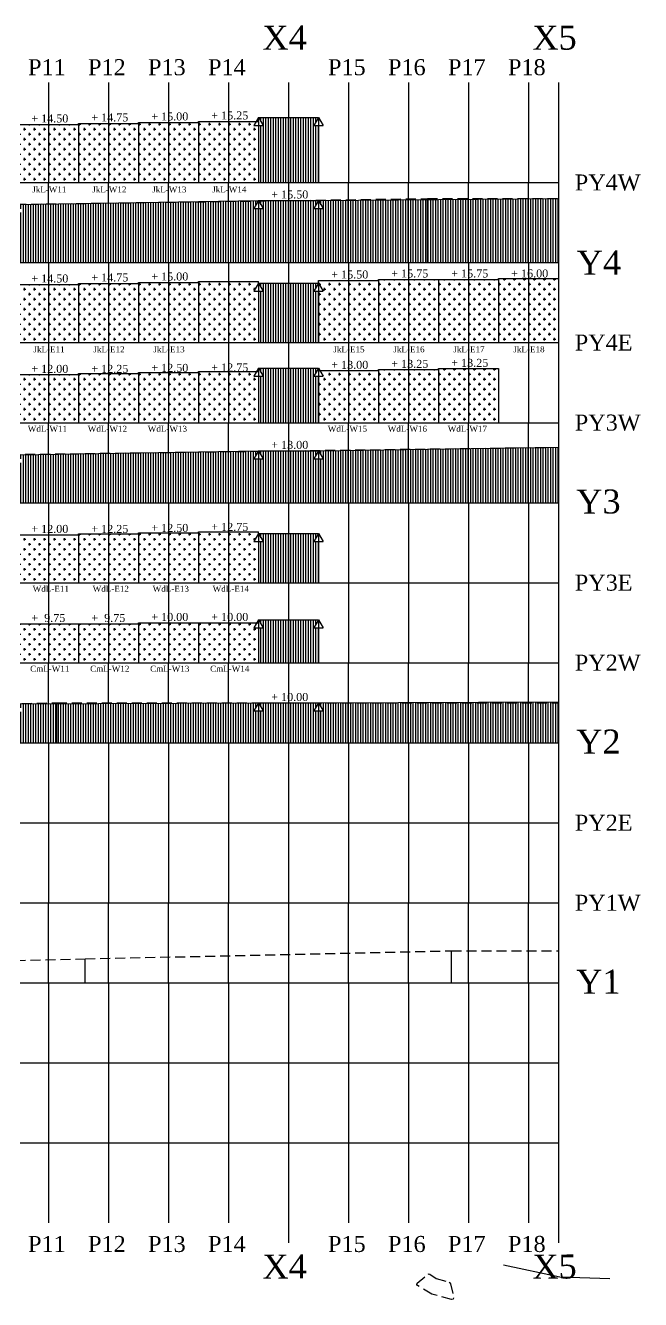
# Model space of a CAD drawing. Extents: x 15746 to 36625, y 87803 to 171760.
# Drawn here: x 16036.8 to 16190.6, y 88646.3 to 88964.7 of the extents above; entities that cross this region are included whole.
import ezdxf

# ---------------------------------------------------------------- set-up
doc = ezdxf.new("R2010")
doc.units = 0
doc.header["$LTSCALE"] = 5
doc.header["$MEASUREMENT"] = 0
doc.linetypes.add('DASHED', pattern=[0.75, 0.5, -0.25])
for name, color, linetype in [('CONTOUR', 254, 'Continuous'), ('Demarcation', 7, 'Continuous'), ('Hatch2', 254, 'Continuous'), ('RELIEF', 255, 'Continuous'), ('text', 7, 'Continuous')]:
    doc.layers.add(name, color=color, linetype=linetype)
doc.styles.get("Standard").update_dxf_attribs({"font": 'TIMES.TTF', "height": 3})

msp = doc.modelspace()

# ---------------------------------------------------------------- hatches: boundary and pattern name
at = {"layer": 'Hatch2'}
h = msp.add_hatch(dxfattribs=at)
h.set_pattern_fill('CROSS', color=253, scale=5, style=0)
h.paths.add_polyline_path([(16042.526, 88939.894), (16035.492, 88939.894), (16036.18, 88938.702), (16035.026, 88938.702), (16035.026, 88925.394), (16042.526, 88925.394)])
h.paths.add_polyline_path([(16050.026, 88939.894), (16042.526, 88939.894), (16042.526, 88925.394), (16050.026, 88925.394)])
h.paths.add_polyline_path([(16057.526, 88940.144), (16050.026, 88940.144), (16050.026, 88939.894), (16050.026, 88925.394), (16057.526, 88925.394)])
h.paths.add_polyline_path([(16057.526, 88925.394), (16065.026, 88925.394), (16065.026, 88940.144), (16057.526, 88940.144)])
h.paths.add_polyline_path([(16065.026, 88925.394), (16072.526, 88925.394), (16072.526, 88940.394), (16065.026, 88940.394), (16065.026, 88940.144)])
h.paths.add_polyline_path([(16072.526, 88925.394), (16080.026, 88925.394), (16080.026, 88940.394), (16072.526, 88940.394)])
h.paths.add_polyline_path([(16087.526, 88940.644), (16080.026, 88940.644), (16080.026, 88940.394), (16080.026, 88925.394), (16087.526, 88925.394)])
h.paths.add_polyline_path([(16087.526, 88925.394), (16095.026, 88925.394), (16095.026, 88939.682), (16093.871, 88939.682), (16094.426, 88940.644), (16087.526, 88940.644)])
h = msp.add_hatch(dxfattribs=at)
h.set_pattern_fill('ANSI31', color=253, scale=5, angle=45, style=0)
h.paths.add_polyline_path([(16102.526, 88941.682), (16095.026, 88941.682), (16096.18, 88939.682), (16095.026, 88939.682), (16095.026, 88925.394), (16102.526, 88925.394)])
h.paths.add_polyline_path([(16102.526, 88925.394), (16110.026, 88925.394), (16110.026, 88939.682), (16108.871, 88939.682), (16110.026, 88941.682), (16102.526, 88941.682)])
h = msp.add_hatch(dxfattribs=at)
h.set_pattern_fill('ANSI31', color=253, scale=5, angle=45, style=0)
h.paths.add_polyline_path([(15868.871, 88913.394), (15870.026, 88915.394), (15840.026, 88914.019), (15840.026, 88905.394), (15877.526, 88905.394), (15877.526, 88915.394), (15870.026, 88915.394), (15871.18, 88913.394)])
h.paths.add_polyline_path([(15952.526, 88905.394), (15952.526, 88918.144), (15945.026, 88918.144), (15946.18, 88916.144), (15943.871, 88916.144), (15945.026, 88918.144), (15885.026, 88915.394), (15886.18, 88913.394), (15883.871, 88913.394), (15885.026, 88915.394), (15877.526, 88915.394), (15877.526, 88905.394)])
h.paths.add_polyline_path([(16027.526, 88905.394), (16027.526, 88919.894), (16020.026, 88919.894), (16021.18, 88917.894), (16018.871, 88917.894), (16020.026, 88919.894), (15960.026, 88918.144), (15961.18, 88916.144), (15958.871, 88916.144), (15960.026, 88918.144), (15952.526, 88918.144), (15952.526, 88905.394)])
h.paths.add_polyline_path([(16102.526, 88905.394), (16102.526, 88920.894), (16095.026, 88920.894), (16096.18, 88918.894), (16093.871, 88918.894), (16095.026, 88920.894), (16035.026, 88919.894), (16036.18, 88917.894), (16033.871, 88917.894), (16035.026, 88919.894), (16027.526, 88919.894), (16027.526, 88905.394)])
h.paths.add_polyline_path([(16170.026, 88905.394), (16170.026, 88921.394), (16110.026, 88920.894), (16111.18, 88918.894), (16108.871, 88918.894), (16110.026, 88920.894), (16102.526, 88920.894), (16102.526, 88905.394)])
h = msp.add_hatch(dxfattribs=at)
h.set_pattern_fill('CROSS', color=253, scale=5, style=0)
h.paths.add_polyline_path([(16042.526, 88899.894), (16035.026, 88899.894), (16035.026, 88899.284), (16036.18, 88897.284), (16035.026, 88897.284), (16035.026, 88885.394), (16042.526, 88885.394)])
h.paths.add_polyline_path([(16050.026, 88899.894), (16042.526, 88899.894), (16042.526, 88885.394), (16050.026, 88885.394)])
h.paths.add_polyline_path([(16050.026, 88885.394), (16057.526, 88885.394), (16057.526, 88900.144), (16050.026, 88900.144), (16050.026, 88899.894)])
h.paths.add_polyline_path([(16057.526, 88885.394), (16065.026, 88885.394), (16065.026, 88900.144), (16057.526, 88900.144)])
h.paths.add_polyline_path([(16072.526, 88900.394), (16065.026, 88900.394), (16065.026, 88900.144), (16065.026, 88885.394), (16072.526, 88885.394)])
h.paths.add_polyline_path([(16072.526, 88885.394), (16080.026, 88885.394), (16080.026, 88900.394), (16072.526, 88900.394)])
h.paths.add_polyline_path([(16087.526, 88900.644), (16080.026, 88900.644), (16080.026, 88900.394), (16080.026, 88885.394), (16087.526, 88885.394)])
h.paths.add_polyline_path([(16087.526, 88885.394), (16095.026, 88885.394), (16095.026, 88898.275), (16093.871, 88898.275), (16095.026, 88900.275), (16095.026, 88900.644), (16087.526, 88900.644)])
h = msp.add_hatch(dxfattribs=at)
h.set_pattern_fill('ANSI31', color=253, scale=5, angle=45, style=0)
h.paths.add_polyline_path([(16102.526, 88900.275), (16095.026, 88900.275), (16096.18, 88898.275), (16095.026, 88898.275), (16095.026, 88885.394), (16102.526, 88885.394)])
h.paths.add_polyline_path([(16110.026, 88898.275), (16108.871, 88898.275), (16110.026, 88900.275), (16102.526, 88900.275), (16102.526, 88885.394), (16110.026, 88885.394)])
h = msp.add_hatch(dxfattribs=at)
h.set_pattern_fill('CROSS', color=253, scale=5, style=0)
h.paths.add_polyline_path([(16117.526, 88900.894), (16110.026, 88900.894), (16110.026, 88900.275), (16111.18, 88898.275), (16110.026, 88898.275), (16110.026, 88885.394), (16117.526, 88885.394)])
h.paths.add_polyline_path([(16125.026, 88900.894), (16117.526, 88900.894), (16117.526, 88885.394), (16125.026, 88885.394)])
h.paths.add_polyline_path([(16132.526, 88901.144), (16125.026, 88901.144), (16125.026, 88900.894), (16125.026, 88885.394), (16132.526, 88885.394)])
h.paths.add_polyline_path([(16132.526, 88885.394), (16140.026, 88885.394), (16140.026, 88901.144), (16132.526, 88901.144)])
h.paths.add_polyline_path([(16140.026, 88885.394), (16147.526, 88885.394), (16147.526, 88901.144), (16140.026, 88901.144)])
h.paths.add_polyline_path([(16147.526, 88885.394), (16155.026, 88885.394), (16155.026, 88901.144), (16147.526, 88901.144)])
h.paths.add_polyline_path([(16155.026, 88885.394), (16162.526, 88885.394), (16162.526, 88901.394), (16155.026, 88901.394), (16155.026, 88901.144)])
h.paths.add_polyline_path([(16162.526, 88885.394), (16170.026, 88885.394), (16170.026, 88901.394), (16162.526, 88901.394)])
h = msp.add_hatch(dxfattribs=at)
h.set_pattern_fill('CROSS', color=253, scale=5, style=0)
h.paths.add_polyline_path([(16042.526, 88877.394), (16035.378, 88877.394), (16036.18, 88876.004), (16035.026, 88876.004), (16035.026, 88865.394), (16042.526, 88865.394)])
h.paths.add_polyline_path([(16042.526, 88865.394), (16050.026, 88865.394), (16050.026, 88877.394), (16042.526, 88877.394)])
h.paths.add_polyline_path([(16050.026, 88865.394), (16057.526, 88865.394), (16057.526, 88877.644), (16050.026, 88877.644), (16050.026, 88877.394)])
h.paths.add_polyline_path([(16057.526, 88865.394), (16065.026, 88865.394), (16065.026, 88877.644), (16057.526, 88877.644)])
h.paths.add_polyline_path([(16072.526, 88877.894), (16065.026, 88877.894), (16065.026, 88877.644), (16065.026, 88865.394), (16072.526, 88865.394)])
h.paths.add_polyline_path([(16072.526, 88865.394), (16080.026, 88865.394), (16080.026, 88877.894), (16072.526, 88877.894)])
h.paths.add_polyline_path([(16080.026, 88865.394), (16087.526, 88865.394), (16087.526, 88878.144), (16080.026, 88878.144), (16080.026, 88877.894)])
h.paths.add_polyline_path([(16095.026, 88876.977), (16093.871, 88876.977), (16094.545, 88878.144), (16087.526, 88878.144), (16087.526, 88865.394), (16095.026, 88865.394)])
h.paths.add_polyline_path([(16082.731, 88880.684), (16092.531, 88880.684), (16092.531, 88877.644), (16082.731, 88877.644)], flags=9)
h = msp.add_hatch(dxfattribs=at)
h.set_pattern_fill('ANSI31', color=253, scale=5, angle=45, style=0)
h.paths.add_polyline_path([(16095.026, 88865.394), (16102.526, 88865.394), (16102.526, 88878.977), (16095.026, 88878.977), (16096.18, 88876.977), (16095.026, 88876.977)])
h.paths.add_polyline_path([(16102.526, 88865.394), (16110.026, 88865.394), (16110.026, 88876.977), (16108.871, 88876.977), (16110.026, 88878.977), (16102.526, 88878.977)])
h = msp.add_hatch(dxfattribs=at)
h.set_pattern_fill('CROSS', color=253, scale=5, style=0)
h.paths.add_polyline_path([(16117.526, 88878.394), (16110.362, 88878.394), (16111.18, 88876.977), (16110.026, 88876.977), (16110.026, 88865.394), (16117.526, 88865.394)])
h.paths.add_polyline_path([(16125.026, 88878.394), (16117.526, 88878.394), (16117.526, 88865.394), (16125.026, 88865.394)])
h.paths.add_polyline_path([(16132.526, 88878.644), (16125.026, 88878.644), (16125.026, 88878.394), (16125.026, 88865.394), (16132.526, 88865.394)])
h.paths.add_polyline_path([(16132.526, 88865.394), (16140.026, 88865.394), (16140.026, 88878.644), (16132.526, 88878.644)])
h.paths.add_polyline_path([(16147.526, 88878.894), (16140.026, 88878.894), (16140.026, 88878.644), (16140.026, 88865.394), (16147.526, 88865.394)])
h.paths.add_polyline_path([(16147.526, 88865.394), (16155.026, 88865.394), (16155.026, 88878.894), (16147.526, 88878.894)])
h = msp.add_hatch(dxfattribs=at)
h.set_pattern_fill('ANSI31', color=253, scale=5, angle=45, style=0)
h.paths.add_polyline_path([(15877.526, 88845.394), (15877.526, 88853.644), (15870.026, 88853.644), (15871.18, 88851.644), (15868.871, 88851.644), (15870.026, 88853.644), (15840.026, 88852.519), (15840.026, 88845.394)])
h.paths.add_polyline_path([(15885.028, 88853.644), (15886.18, 88851.648), (15883.871, 88851.648), (15885.024, 88853.644), (15877.526, 88853.644), (15877.526, 88845.394), (15952.526, 88845.394), (15952.526, 88855.894), (15945.026, 88855.894), (15946.18, 88853.894), (15943.871, 88853.894), (15945.026, 88855.894)])
h.paths.add_polyline_path([(15960.028, 88855.894), (15961.18, 88853.898), (15958.871, 88853.898), (15960.024, 88855.894), (15952.526, 88855.894), (15952.526, 88845.394), (16027.526, 88845.394), (16027.526, 88857.394), (16020.026, 88857.394), (16021.18, 88855.394), (16018.871, 88855.394), (16020.026, 88857.394)])
h.paths.add_polyline_path([(16102.526, 88845.394), (16102.526, 88858.394), (16095.026, 88858.394), (16096.18, 88856.394), (16093.871, 88856.394), (16095.026, 88858.394), (16035.028, 88857.394), (16036.18, 88855.398), (16033.871, 88855.398), (16035.024, 88857.394), (16027.526, 88857.394), (16027.526, 88845.394)])
h.paths.add_polyline_path([(16170.026, 88845.394), (16170.026, 88859.255), (16110.028, 88858.394), (16111.18, 88856.398), (16108.871, 88856.398), (16110.024, 88858.394), (16102.526, 88858.394), (16102.526, 88845.394)])
h = msp.add_hatch(dxfattribs=at)
h.set_pattern_fill('CROSS', color=253, scale=5, style=0)
h.paths.add_polyline_path([(16042.526, 88837.394), (16035.026, 88837.394), (16035.026, 88836.845), (16036.18, 88834.845), (16035.026, 88834.845), (16035.026, 88825.394), (16042.526, 88825.394)])
h.paths.add_polyline_path([(16050.026, 88837.394), (16042.526, 88837.394), (16042.526, 88825.394), (16050.026, 88825.394)])
h.paths.add_polyline_path([(16057.526, 88837.644), (16050.026, 88837.644), (16050.026, 88837.394), (16050.026, 88825.394), (16057.526, 88825.394)])
h.paths.add_polyline_path([(16057.526, 88825.394), (16065.026, 88825.394), (16065.026, 88837.644), (16057.526, 88837.644)])
h.paths.add_polyline_path([(16072.526, 88837.894), (16065.026, 88837.894), (16065.026, 88837.644), (16065.026, 88825.394), (16072.526, 88825.394)])
h.paths.add_polyline_path([(16080.026, 88837.894), (16072.526, 88837.894), (16072.526, 88825.394), (16080.026, 88825.394)])
h.paths.add_polyline_path([(16087.526, 88838.144), (16080.026, 88838.144), (16080.026, 88837.894), (16080.026, 88825.394), (16087.526, 88825.394)])
h.paths.add_polyline_path([(16087.526, 88825.394), (16095.026, 88825.394), (16095.026, 88835.662), (16093.871, 88835.662), (16095.026, 88837.662), (16095.026, 88838.144), (16087.526, 88838.144)])
h = msp.add_hatch(dxfattribs=at)
h.set_pattern_fill('ANSI31', color=253, scale=5, angle=45, style=0)
h.paths.add_polyline_path([(16095.026, 88825.394), (16102.526, 88825.394), (16102.526, 88837.662), (16095.026, 88837.662), (16096.18, 88835.662), (16095.026, 88835.662)])
h.paths.add_polyline_path([(16102.526, 88825.394), (16110.026, 88825.394), (16110.026, 88835.662), (16108.871, 88835.662), (16110.026, 88837.662), (16102.526, 88837.662)])
h = msp.add_hatch(dxfattribs=at)
h.set_pattern_fill('ANSI31', color=253, scale=5, angle=45, style=0)
h.paths.add_polyline_path([(16096.18, 88814.125), (16095.026, 88814.125), (16095.026, 88805.394), (16102.526, 88805.394), (16102.526, 88816.125), (16095.026, 88816.125)])
h.paths.add_polyline_path([(16102.526, 88805.394), (16110.026, 88805.394), (16110.026, 88814.125), (16108.871, 88814.125), (16110.026, 88816.125), (16102.526, 88816.125)])
h = msp.add_hatch(dxfattribs=at)
h.set_pattern_fill('CROSS', color=253, scale=5, style=0)
h.paths.add_polyline_path([(16042.526, 88815.144), (16035.343, 88815.144), (16036.18, 88813.693), (16035.026, 88813.693), (16035.026, 88805.394), (16042.526, 88805.394)])
h.paths.add_polyline_path([(16042.526, 88805.394), (16050.026, 88805.394), (16050.026, 88815.144), (16042.526, 88815.144)])
h.paths.add_polyline_path([(16057.526, 88815.144), (16050.026, 88815.144), (16050.026, 88805.394), (16057.526, 88805.394)])
h.paths.add_polyline_path([(16057.526, 88805.394), (16065.026, 88805.394), (16065.026, 88815.144), (16057.526, 88815.144)])
h.paths.add_polyline_path([(16065.026, 88805.394), (16072.526, 88805.394), (16072.526, 88815.394), (16065.026, 88815.394), (16065.026, 88815.144)])
h.paths.add_polyline_path([(16072.526, 88805.394), (16080.026, 88805.394), (16080.026, 88815.394), (16072.526, 88815.394)])
h.paths.add_polyline_path([(16087.526, 88815.394), (16080.026, 88815.394), (16080.026, 88805.394), (16087.526, 88805.394)])
h.paths.add_polyline_path([(16087.526, 88805.394), (16095.026, 88805.394), (16095.026, 88814.125), (16093.871, 88814.125), (16094.604, 88815.394), (16087.526, 88815.394)])
h = msp.add_hatch(dxfattribs=at)
h.set_pattern_fill('ANSI31', color=253, scale=5, angle=45, style=0)
h.paths.add_polyline_path([(16110.026, 88795.394), (16111.18, 88793.394), (16110.026, 88793.394), (16110.026, 88785.394), (16170.026, 88785.394), (16170.026, 88795.644)])
h.paths.add_polyline_path([(16102.526, 88785.394), (16110.026, 88785.394), (16110.026, 88793.394), (16108.871, 88793.394), (16110.026, 88795.394), (16102.526, 88795.394)])
h.paths.add_polyline_path([(16102.526, 88795.394), (16095.026, 88795.394), (16096.18, 88793.394), (16095.026, 88793.394), (16095.026, 88785.394), (16102.526, 88785.394)])
h.paths.add_polyline_path([(16035.026, 88795.144), (16036.18, 88793.144), (16035.026, 88793.144), (16035.026, 88785.394), (16095.026, 88785.394), (16095.026, 88793.394), (16093.871, 88793.394), (16095.026, 88795.394)])
h.paths.add_polyline_path([(16027.526, 88785.394), (16035.026, 88785.394), (16035.026, 88793.144), (16033.871, 88793.144), (16035.026, 88795.144), (16027.526, 88795.144)])
h.paths.add_polyline_path([(16027.526, 88795.144), (16020.026, 88795.144), (16021.18, 88793.144), (16020.026, 88793.144), (16020.026, 88785.394), (16027.526, 88785.394)])
h.paths.add_polyline_path([(16020.026, 88785.394), (16020.026, 88793.144), (16018.871, 88793.144), (16020.026, 88795.144), (15960.026, 88793.644), (15961.18, 88791.644), (15960.026, 88791.644), (15960.026, 88785.394)])
h.paths.add_polyline_path([(15960.026, 88785.394), (15960.026, 88791.644), (15958.871, 88791.644), (15960.026, 88793.644), (15952.526, 88793.644), (15952.526, 88785.394)])
h.paths.add_polyline_path([(15952.526, 88785.394), (15952.526, 88793.644), (15945.026, 88793.644), (15946.18, 88791.644), (15945.026, 88791.644), (15945.026, 88785.394)])
h.paths.add_polyline_path([(15945.026, 88785.394), (15945.026, 88791.644), (15943.871, 88791.644), (15945.026, 88793.644), (15885.028, 88791.894), (15886.18, 88789.898), (15885.028, 88789.898), (15885.028, 88785.394)])
h.paths.add_polyline_path([(15885.028, 88785.394), (15885.028, 88789.898), (15883.871, 88789.898), (15885.024, 88791.894), (15877.526, 88791.894), (15877.526, 88785.394)])
h.paths.add_polyline_path([(15877.526, 88785.394), (15877.526, 88791.894), (15870.03, 88791.894), (15870.026, 88791.894), (15871.18, 88789.894), (15870.026, 88789.894), (15870.026, 88785.394)])
h.paths.add_polyline_path([(15870.026, 88785.394), (15870.026, 88789.894), (15868.871, 88789.894), (15870.026, 88791.894), (15840.026, 88791.019), (15840.026, 88785.394)])

# ---------------------------------------------------------------- linework, layer by layer
at = {"color": 254}
for p, q in [((16042.526, 88950.394), (16042.526, 88925.394)), ((16057.526, 88950.394), (16057.526, 88925.394)), ((16072.526, 88950.394), (16072.526, 88925.394)), ((16087.526, 88950.394), (16087.526, 88925.394)), ((16117.526, 88950.394), (16117.526, 88925.394)), ((16132.526, 88950.394), (16132.526, 88925.394)), ((16147.526, 88950.394), (16147.526, 88925.394)), ((16162.526, 88950.394), (16162.526, 88925.394)), ((16042.526, 88905.394), (16042.526, 88925.394)), ((16057.526, 88905.394), (16057.526, 88925.394)), ((16072.526, 88905.394), (16072.526, 88925.394)), ((16087.526, 88905.394), (16087.526, 88925.394)), ((16117.526, 88905.394), (16117.526, 88925.394)), ((16132.526, 88905.394), (16132.526, 88925.394)), ((16147.526, 88905.394), (16147.526, 88925.394)), ((16162.526, 88905.394), (16162.526, 88925.394)), ((16042.526, 88905.394), (16042.526, 88865.394)), ((16057.526, 88905.394), (16057.526, 88865.394)), ((16072.526, 88905.394), (16072.526, 88865.394)), ((16087.526, 88905.394), (16087.526, 88865.394)), ((16117.526, 88905.394), (16117.526, 88865.394)), ((16132.526, 88905.394), (16132.526, 88865.394)), ((16147.526, 88905.394), (16147.526, 88865.394)), ((16162.526, 88905.394), (16162.526, 88865.394)), ((16042.526, 88845.394), (16042.526, 88865.394)), ((16057.526, 88845.394), (16057.526, 88865.394)), ((16072.526, 88845.394), (16072.526, 88865.394)), ((16087.526, 88845.394), (16087.526, 88865.394)), ((16117.526, 88845.394), (16117.526, 88865.394)), ((16132.526, 88845.394), (16132.526, 88865.394)), ((16147.526, 88845.394), (16147.526, 88865.394)), ((16162.526, 88845.394), (16162.526, 88865.394)), ((16042.526, 88845.394), (16042.526, 88805.394)), ((16057.526, 88845.394), (16057.526, 88805.394)), ((16072.526, 88845.394), (16072.526, 88805.394)), ((16087.526, 88845.394), (16087.526, 88805.394)), ((16117.526, 88845.394), (16117.526, 88805.394)), ((16132.526, 88845.394), (16132.526, 88805.394)), ((16147.526, 88845.394), (16147.526, 88805.394)), ((16162.526, 88845.394), (16162.526, 88805.394)), ((16042.526, 88785.394), (16042.526, 88805.394)), ((16057.526, 88785.394), (16057.526, 88805.394)), ((16072.526, 88785.394), (16072.526, 88805.394)), ((16087.526, 88785.394), (16087.526, 88805.394)), ((16117.526, 88785.394), (16117.526, 88805.394)), ((16132.526, 88785.394), (16132.526, 88805.394)), ((16147.526, 88785.394), (16147.526, 88805.394)), ((16162.526, 88785.394), (16162.526, 88805.394)), ((16042.526, 88785.394), (16042.526, 88745.394)), ((16057.526, 88785.394), (16057.526, 88745.394)), ((16072.526, 88785.394), (16072.526, 88745.394)), ((16087.526, 88785.394), (16087.526, 88745.394)), ((16117.526, 88785.394), (16117.526, 88745.394)), ((16132.526, 88785.394), (16132.526, 88745.394)), ((16147.526, 88785.394), (16147.526, 88745.394)), ((16162.526, 88785.394), (16162.526, 88745.394)), ((16042.526, 88725.394), (16042.526, 88745.394)), ((16057.526, 88725.394), (16057.526, 88745.394)), ((16072.526, 88725.394), (16072.526, 88745.394)), ((16087.526, 88725.394), (16087.526, 88745.394)), ((16117.526, 88725.394), (16117.526, 88745.394)), ((16132.526, 88725.394), (16132.526, 88745.394)), ((16147.526, 88725.394), (16147.526, 88745.394)), ((16162.526, 88725.394), (16162.526, 88745.394)), ((16042.526, 88725.394), (16042.526, 88665.394)), ((16057.526, 88725.394), (16057.526, 88665.394)), ((16072.526, 88725.394), (16072.526, 88665.394)), ((16087.526, 88725.394), (16087.526, 88665.394)), ((16117.526, 88725.394), (16117.526, 88665.394)), ((16132.526, 88725.394), (16132.526, 88665.394)), ((16147.526, 88725.394), (16147.526, 88665.394)), ((16162.526, 88725.394), (16162.526, 88665.394))]:
    msp.add_line(p, q, dxfattribs=at)
for p, q in [((16102.526, 88950.394), (16102.526, 88660.394)), ((16170.026, 88950.394), (16170.026, 88660.394)), ((16035.026, 88939.894), (16050.026, 88939.894)), ((16050.026, 88940.144), (16065.026, 88940.144)), ((16065.026, 88940.394), (16080.026, 88940.394)), ((16080.026, 88940.644), (16095.026, 88940.644)), ((16095.026, 88941.682), (16093.871, 88939.682)), ((16095.026, 88941.682), (16110.026, 88941.682)), ((16095.026, 88941.682), (16096.18, 88939.682)), ((16110.026, 88941.682), (16108.871, 88939.682)), ((16110.026, 88941.682), (16111.18, 88939.682)), ((16093.871, 88939.682), (16096.18, 88939.682)), ((16108.871, 88939.682), (16111.18, 88939.682)), ((15840.026, 88925.394), (16170.026, 88925.394)), ((16095.026, 88920.894), (16093.871, 88918.894)), ((16095.026, 88920.894), (16110.026, 88920.894)), ((16095.026, 88920.894), (16096.18, 88918.894)), ((16110.026, 88920.894), (16108.871, 88918.894)), ((16110.026, 88920.894), (16111.18, 88918.894)), ((16093.871, 88918.894), (16096.18, 88918.894)), ((16108.871, 88918.894), (16111.18, 88918.894)), ((15840.026, 88905.394), (16170.026, 88905.394)), ((16035.026, 88899.894), (16050.026, 88899.894)), ((16050.026, 88900.144), (16065.026, 88900.144)), ((16065.026, 88900.394), (16080.026, 88900.394)), ((16080.026, 88900.644), (16095.026, 88900.644)), ((16095.026, 88900.275), (16093.871, 88898.275)), ((16095.026, 88900.275), (16110.026, 88900.275)), ((16095.026, 88900.275), (16096.18, 88898.275)), ((16110.026, 88900.275), (16108.871, 88898.275)), ((16110.026, 88900.894), (16125.026, 88900.894)), ((16110.026, 88900.275), (16111.18, 88898.275)), ((16125.026, 88901.144), (16140.026, 88901.144)), ((16140.026, 88901.144), (16155.026, 88901.144)), ((16155.026, 88901.394), (16170.026, 88901.394)), ((16093.871, 88898.275), (16096.18, 88898.275)), ((16108.871, 88898.275), (16111.18, 88898.275)), ((15840.026, 88885.394), (16170.026, 88885.394)), ((16035.026, 88877.394), (16050.026, 88877.394)), ((16050.026, 88877.644), (16065.026, 88877.644)), ((16065.026, 88877.894), (16080.026, 88877.894)), ((16080.026, 88878.144), (16095.026, 88878.144)), ((16095.026, 88878.977), (16093.871, 88876.977)), ((16093.871, 88876.977), (16096.18, 88876.977)), ((16095.026, 88878.977), (16110.026, 88878.977)), ((16095.026, 88878.977), (16096.18, 88876.977)), ((16110.026, 88878.977), (16108.871, 88876.977)), ((16108.871, 88876.977), (16111.18, 88876.977)), ((16110.026, 88878.977), (16111.18, 88876.977)), ((16110.026, 88878.394), (16125.026, 88878.394)), ((16125.026, 88878.644), (16140.026, 88878.644)), ((16140.026, 88878.894), (16155.026, 88878.894)), ((15840.026, 88865.394), (16170.026, 88865.394)), ((16095.026, 88858.394), (16093.871, 88856.394)), ((16095.026, 88858.394), (16110.026, 88858.394)), ((16095.026, 88858.394), (16096.18, 88856.394)), ((16110.026, 88858.398), (16108.871, 88856.398)), ((16110.026, 88858.398), (16111.18, 88856.398)), ((16093.871, 88856.394), (16096.18, 88856.394)), ((16108.871, 88856.398), (16111.18, 88856.398)), ((15840.026, 88845.394), (16170.026, 88845.394)), ((16065.026, 88837.894), (16080.026, 88837.894)), ((16080.026, 88838.144), (16095.026, 88838.144)), ((16035.026, 88837.394), (16050.026, 88837.394)), ((16050.026, 88837.644), (16065.026, 88837.644)), ((16095.026, 88837.662), (16093.871, 88835.662)), ((16093.871, 88835.662), (16096.18, 88835.662)), ((16095.026, 88837.662), (16110.026, 88837.662)), ((16095.026, 88837.662), (16096.18, 88835.662)), ((16110.026, 88837.662), (16108.871, 88835.662)), ((16108.871, 88835.662), (16111.18, 88835.662)), ((16110.026, 88837.662), (16111.18, 88835.662)), ((15840.026, 88825.394), (16170.026, 88825.394)), ((16095.026, 88816.125), (16093.871, 88814.125)), ((16095.026, 88816.125), (16110.026, 88816.125)), ((16095.026, 88816.125), (16096.18, 88814.125)), ((16110.026, 88816.125), (16108.871, 88814.125)), ((16110.026, 88816.125), (16111.18, 88814.125)), ((16035.026, 88815.144), (16050.026, 88815.144)), ((16050.026, 88815.144), (16065.026, 88815.144)), ((16065.026, 88815.394), (16080.026, 88815.394)), ((16080.026, 88815.394), (16095.026, 88815.394)), ((16093.871, 88814.125), (16096.18, 88814.125)), ((16108.871, 88814.125), (16111.18, 88814.125)), ((15840.026, 88805.394), (16170.026, 88805.394)), ((16095.026, 88795.394), (16093.871, 88793.394)), ((16093.871, 88793.394), (16096.18, 88793.394)), ((16095.026, 88795.394), (16096.18, 88793.394)), ((16110.026, 88795.394), (16108.871, 88793.394)), ((16108.871, 88793.394), (16111.18, 88793.394)), ((16110.026, 88795.394), (16111.18, 88793.394)), ((15840.026, 88785.394), (16170.026, 88785.394)), ((15840.026, 88765.394), (16170.026, 88765.394)), ((15840.026, 88745.394), (16170.026, 88745.394)), ((15840.026, 88725.394), (16170.026, 88725.394)), ((15840.026, 88705.394), (16170.026, 88705.394)), ((15840.026, 88685.394), (16170.026, 88685.394))]:
    msp.add_line(p, q)
at = {"color": 7}
for p, q in [((16050.026, 88939.894), (16050.026, 88940.144)), ((16050.026, 88939.894), (16050.026, 88925.394)), ((16065.026, 88940.144), (16065.026, 88940.394)), ((16065.026, 88940.144), (16065.026, 88925.394)), ((16080.026, 88940.394), (16080.026, 88940.644)), ((16080.026, 88940.394), (16080.026, 88925.394)), ((16095.026, 88940.644), (16095.026, 88941.682)), ((16095.026, 88940.644), (16095.026, 88925.394)), ((16110.026, 88941.682), (16110.026, 88925.394)), ((16035.026, 88919.894), (16095.026, 88920.894)), ((16095.026, 88920.894), (16095.026, 88905.394)), ((16110, 88920.849), (16110, 88905.394)), ((16110.026, 88920.894), (16170.026, 88921.394)), ((16050.026, 88899.894), (16050.026, 88900.144)), ((16050.026, 88899.894), (16050.026, 88885.394)), ((16065.026, 88900.144), (16065.026, 88900.394)), ((16065.026, 88900.144), (16065.026, 88885.394)), ((16080.026, 88900.394), (16080.026, 88900.644)), ((16080.026, 88900.394), (16080.026, 88885.394)), ((16095.026, 88900.275), (16095.026, 88900.644)), ((16095.026, 88900.275), (16095.026, 88885.394)), ((16110.026, 88900.275), (16110.026, 88900.894)), ((16110.026, 88900.275), (16110.026, 88885.394)), ((16125.026, 88900.894), (16125.026, 88901.144)), ((16125.026, 88900.894), (16125.026, 88885.394)), ((16140.026, 88901.144), (16140.026, 88885.394)), ((16155.026, 88901.144), (16155.026, 88901.394)), ((16155.026, 88901.144), (16155.026, 88885.394)), ((16050.026, 88877.394), (16050.026, 88877.644)), ((16050.026, 88877.394), (16050.026, 88865.394)), ((16065.026, 88877.644), (16065.026, 88877.894)), ((16065.026, 88877.644), (16065.026, 88865.394)), ((16080.026, 88877.894), (16080.026, 88878.144)), ((16080.026, 88877.894), (16080.026, 88865.394)), ((16095.026, 88878.144), (16095.026, 88878.977)), ((16095.026, 88878.144), (16095.026, 88865.394)), ((16110.026, 88878.394), (16110.026, 88878.977)), ((16110.026, 88878.394), (16110.026, 88865.394)), ((16125.026, 88878.394), (16125.026, 88878.644)), ((16125.026, 88878.394), (16125.026, 88865.394)), ((16140.026, 88878.644), (16140.026, 88878.894)), ((16140.026, 88878.644), (16140.026, 88865.394)), ((16155.026, 88878.894), (16155.026, 88865.394)), ((16035.024, 88857.394), (16095.026, 88858.394)), ((16095.026, 88858.394), (16095.026, 88845.394)), ((16110.028, 88858.394), (16170.026, 88859.255)), ((16110.028, 88858.394), (16110.028, 88845.394)), ((16065.026, 88837.644), (16065.026, 88837.894)), ((16080.026, 88837.894), (16080.026, 88838.144)), ((16080.026, 88837.894), (16080.026, 88825.394)), ((16095.026, 88837.662), (16095.026, 88838.144)), ((16050.026, 88837.394), (16050.026, 88837.644)), ((16050.026, 88837.394), (16050.026, 88825.394)), ((16065.026, 88837.644), (16065.026, 88825.394)), ((16095.026, 88837.662), (16095.026, 88825.394)), ((16110.026, 88837.662), (16110.026, 88825.394)), ((16095.026, 88815.394), (16095.026, 88816.125)), ((16110.026, 88816.125), (16110.026, 88805.394)), ((16050.026, 88815.144), (16050.026, 88805.394)), ((16065.026, 88815.144), (16065.026, 88815.394)), ((16065.026, 88815.144), (16065.026, 88805.394)), ((16080.026, 88815.394), (16080.026, 88805.394)), ((16095.026, 88815.394), (16095.026, 88805.394)), ((16035.026, 88795.144), (16095.026, 88795.394)), ((16095.026, 88795.394), (16110.026, 88795.394)), ((16095.026, 88795.394), (16095.026, 88785.394)), ((16110.026, 88795.394), (16170.026, 88795.644)), ((16110.026, 88795.394), (16110.026, 88785.394))]:
    msp.add_line(p, q, dxfattribs=at)
at = {"layer": 'CONTOUR', "color": 253, "linetype": 'DASHED'}
for p, q in [((15993.171, 88919.394), (16137.272, 88921.394)), ((16137.272, 88921.394), (16170.026, 88921.394)), ((16029.221, 88857.394), (16170.026, 88859.255)), ((15942.102, 88793.394), (16044.631, 88795.394)), ((16044.631, 88795.394), (16170.026, 88795.394)), ((16051.706, 88731.394), (16143.305, 88733.394)), ((16143.305, 88733.394), (16170.026, 88733.394)), ((15970.519, 88729.394), (16051.706, 88731.394))]:
    msp.add_line(p, q, dxfattribs=at)
at = {"layer": 'CONTOUR', "color": 253}
for p, q in [((16137.272, 88905.394), (16137.272, 88921.394)), ((16044.631, 88785.394), (16044.631, 88795.394)), ((16143.305, 88725.394), (16143.305, 88733.394)), ((16051.706, 88725.394), (16051.706, 88731.394))]:
    msp.add_line(p, q, dxfattribs=at)
at = {"layer": 'CONTOUR', "color": 253, "linetype": 'DASHED'}
msp.add_lwpolyline([(16139.453, 88651.491), (16142.676, 88650.583), (16142.903, 88650.439), (16143.043, 88650.162), (16143.823, 88646.703), (16143.723, 88646.379), (16143.294, 88646.256), (16138.402, 88647.563), (16134.794, 88649.724), (16134.611, 88650.039), (16134.74, 88650.341), (16137.431, 88652.557), (16137.718, 88652.671), (16137.872, 88652.628), (16139.453, 88651.491)], dxfattribs=at)
at = {"layer": 'RELIEF'}
msp.add_lwpolyline([(16156.307, 88654.903), (16170.393, 88651.956), (16182.923, 88651.55)], dxfattribs=at)

# ---------------------------------------------------------------- texts
at = {"color": 7, "char_height": 2, "attachment_point": 1}
for s, insert, width in [('+ 15.00', (16068.231, 88942.934), 9.1695), ('+ 15.25', (16083.231, 88943.184), 9.1695), ('+ 14.50', (16038.231, 88942.434), 9.1695), ('+ 14.75', (16053.231, 88942.684), 9.1695), ('+ 15.50', (16098.231, 88923.434), 9.1695), ('+ 14.50', (16038.231, 88902.434), 9.1695), ('+ 14.75', (16053.231, 88902.684), 9.1695), ('+ 15.00', (16068.231, 88902.934), 9.1695), ('+ 15.50', (16113.231, 88903.434), 9.1695), ('+ 15.75', (16128.231, 88903.684), 9.1695), ('+ 15.75', (16143.231, 88903.684), 9.1695), ('+ 16.00', (16158.231, 88903.684), 9.1695), ('+ 12.00', (16038.231, 88879.844), 9.3058), ('+ 12.25', (16053.231, 88879.844), 9.3058), ('+ 12.50', (16068.231, 88880.094), 9.3058), ('+ 12.75', (16083.231, 88880.184), 9.3058), ('+ 13.00', (16113.231, 88880.844), 9.3058), ('+ 13.25', (16128.231, 88881.094), 9.3058), ('+ 13.25', (16143.231, 88881.344), 9.3058), ('+ 13.00', (16098.231, 88860.844), 9.3058), ('+ 12.00', (16038.231, 88839.844), 9.3058), ('+ 12.25', (16053.231, 88839.844), 9.3058), ('+ 12.50', (16068.231, 88840.094), 9.3058), ('+ 12.75', (16083.231, 88840.344), 9.3058), ('+  9.75', (16038.231, 88817.594), 8.6968), ('+  9.75', (16053.231, 88817.594), 8.6968), ('+ 10.00', (16068.231, 88817.844), 9.3058), ('+ 10.00', (16083.231, 88817.844), 9.3058), ('+ 10.00', (16098.231, 88797.844), 9.60088)]:
    msp.add_mtext(s, dxfattribs=dict(at, insert=insert, width=width))
at = {"layer": 'Demarcation', "char_height": 6, "width": 11.9196, "attachment_point": 1, "rotation": 0.32233}
for s, insert in [('X4', (16096.003, 88964.572)), ('X5', (16163.503, 88964.572)), ('Y4', (16174.595, 88908.363)), ('Y3', (16174.482, 88848.655)), ('Y2', (16174.482, 88788.655)), ('Y1', (16174.482, 88728.655)), ('X4', (16096.003, 88657.459)), ('X5', (16163.503, 88657.459))]:
    msp.add_mtext(s, dxfattribs=dict(at, insert=insert))
at = {"layer": 'Demarcation', "char_height": 4, "attachment_point": 1}
for s, insert, width in [('P11', (16037.428, 88956.24), 10.0378), ('P12', (16052.428, 88956.24), 10.0378), ('P13', (16067.428, 88956.24), 10.0378), ('P14', (16082.428, 88956.24), 10.0378), ('P15', (16112.428, 88956.24), 10.0378), ('P16', (16127.428, 88956.24), 10.0378), ('P17', (16142.428, 88956.24), 10.0378), ('P18', (16157.428, 88956.24), 10.0378), ('PY4W', (16174.127, 88927.419), 16.3076), ('PY4E', (16174.127, 88887.419), 16.3076), ('PY3W', (16174.127, 88867.419), 16.3076), ('PY3E', (16174.127, 88827.419), 16.3076), ('PY2W', (16174.127, 88807.419), 16.3076), ('PY2E', (16174.127, 88767.419), 16.3076), ('PY1W', (16174.127, 88747.419), 16.3076), ('P11', (16037.428, 88662.138), 10.0378), ('P12', (16052.428, 88662.138), 10.0378), ('P13', (16067.428, 88662.138), 10.0378), ('P14', (16082.428, 88662.138), 10.0378), ('P15', (16112.428, 88662.138), 10.0378), ('P16', (16127.428, 88662.138), 10.0378), ('P17', (16142.428, 88662.138), 10.0378), ('P18', (16157.428, 88662.138), 10.0378)]:
    msp.add_mtext(s, dxfattribs=dict(at, insert=insert, width=width))
at = {"layer": 'text', "char_height": 1.5, "attachment_point": 1, "line_spacing_factor": 1.5}
for s, insert, width in [('JkL-W11', (16038.456, 88924.441), 8.5648), ('JkL-W12', (16053.456, 88924.441), 8.5648), ('JkL-W13', (16068.456, 88924.441), 8.5648), ('JkL-W14', (16083.456, 88924.441), 8.5648), ('JkL-E11', (16038.768, 88884.484), 8.0699), ('JkL-E12', (16053.768, 88884.484), 8.0699), ('JkL-E13', (16068.768, 88884.484), 8.0699), ('JkL-E15', (16113.768, 88884.484), 8.0699), ('JkL-E16', (16128.768, 88884.484), 8.0699), ('JkL-E17', (16143.768, 88884.484), 8.0699), ('JkL-E18', (16158.768, 88884.484), 8.0699), ('WdL-W11', (16037.361, 88864.618), 9.8102), ('WdL-W12', (16052.361, 88864.618), 9.8102), ('WdL-W13', (16067.361, 88864.618), 9.8102), ('WdL-W15', (16112.361, 88864.618), 9.8102), ('WdL-W16', (16127.361, 88864.618), 9.8102), ('WdL-W17', (16142.361, 88864.618), 9.8102), ('WdL-E11', (16038.587, 88824.632), 8.917), ('WdL-E12', (16053.587, 88824.632), 8.917), ('WdL-E13', (16068.587, 88824.632), 8.917), ('WdL-E14', (16083.587, 88824.632), 8.917), ('CmL-W11', (16037.942, 88804.652), 9.8102), ('CmL-W12', (16052.942, 88804.652), 9.8102), ('CmL-W13', (16067.942, 88804.652), 9.8102), ('CmL-W14', (16082.942, 88804.652), 9.8102)]:
    msp.add_mtext(s, dxfattribs=dict(at, insert=insert, width=width))

doc.saveas('drawing.dxf')
